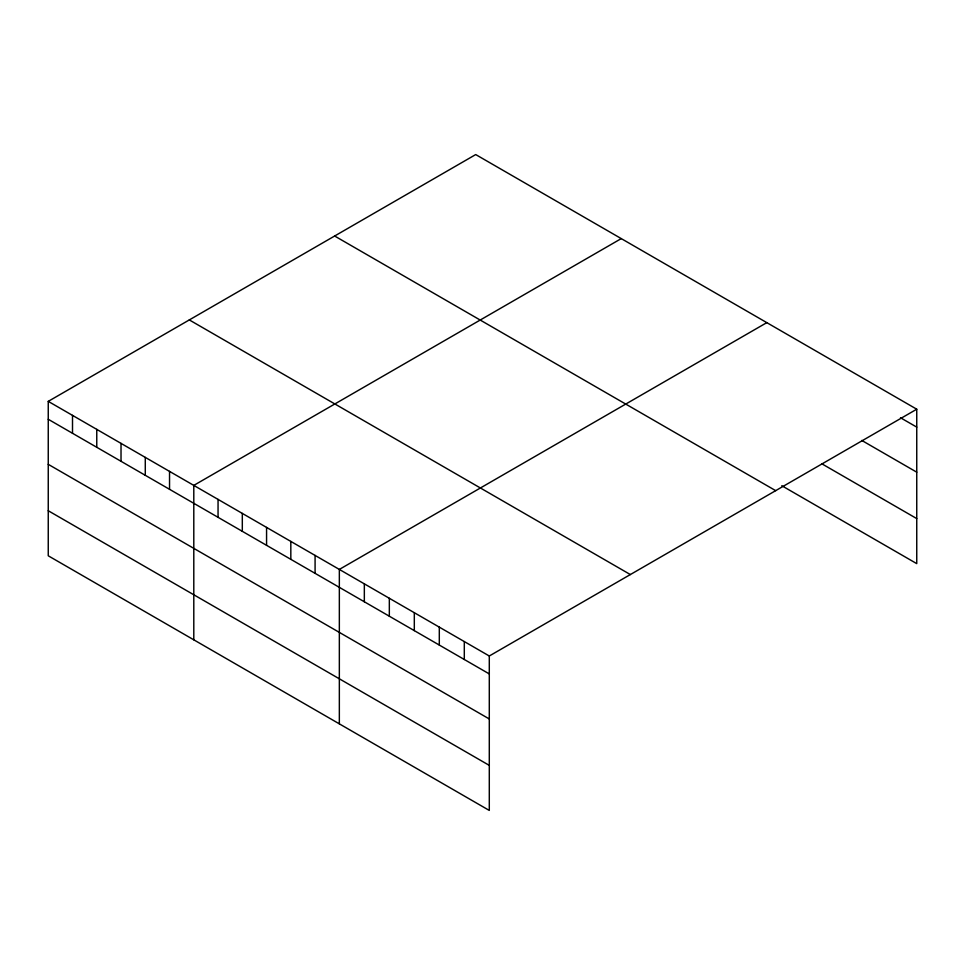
<?xml version="1.0" encoding="UTF-8"?>
<svg xmlns="http://www.w3.org/2000/svg" width="965" height="965" viewBox="0 0 965 965"><rect width="100%" height="100%" fill="white"/><g stroke="black" fill="none" stroke-linecap="round" stroke-linejoin="round"><path stroke-width="1.45" d="M48.25 401.368L489.291 655.995L489.291 810.431L48.25 555.792L48.25 401.368L475.709 154.569L916.75 409.208L916.75 563.632L781.795 485.721M621.255 238.608L193.796 485.395L193.796 639.819M766.801 322.636L339.342 569.422L339.342 723.847M489.291 655.995L916.75 409.208M900.502 417.749L916.75 427.121M861.769 440.426L916.75 472.175M821.782 463.755L916.75 518.591M334.65 236.015L775.691 490.654M189.309 319.922L630.35 574.561M48.25 419.28L489.291 673.92M48.25 464.334L489.291 718.961M48.25 510.738L489.291 765.378M464.298 641.568L464.298 659.481M439.304 627.141L439.304 645.054M414.311 612.715L414.311 630.627M389.329 598.276L389.329 616.201M364.336 583.849L364.336 601.774M315.085 555.418L315.085 573.331M290.827 541.413L290.827 559.326M266.569 527.409L266.569 545.322M242.311 513.404L242.311 531.317M218.054 499.4L218.054 517.312M169.538 471.39L169.538 489.303M145.281 457.386L145.281 475.299M121.023 443.381L121.023 461.294M96.765 429.377L96.765 447.29M72.508 415.372L72.508 433.285"/></g></svg>
